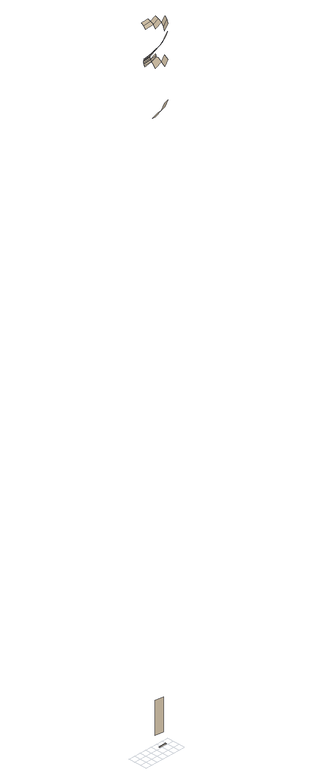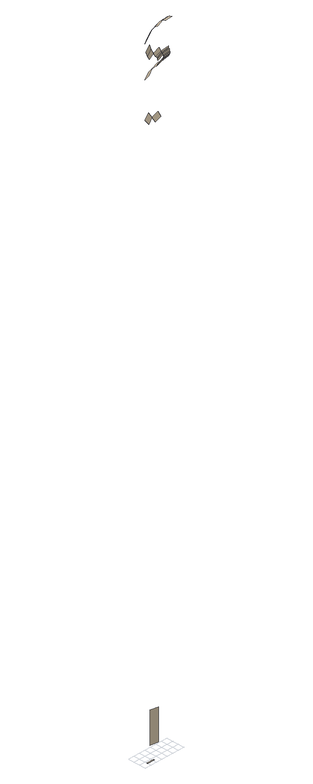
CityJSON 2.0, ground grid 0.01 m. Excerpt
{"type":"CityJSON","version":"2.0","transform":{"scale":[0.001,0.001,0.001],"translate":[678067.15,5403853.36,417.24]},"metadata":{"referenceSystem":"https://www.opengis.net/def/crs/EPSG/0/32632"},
"CityObjects":{
"building1":{"type":"Building","attributes":{"name":"building","dataAvailable":"Sufficient","opendrive_identifier_modelDate":"13-06-17","opendrive_identifier_modelName":"892_SAVe_Ingolstadt","opendrive_identifier_modelVendor":"3D Mapping Solutions","opendrive_identifier_roadObjectName":"building","opendrive_identifier_sourceFileName":"2019-11-29_SAVe_Ingolstadt_Prio5","opendrive_roadObject_dynamic":"false","opendrive_roadObject_orientation":"none","opendrive_roadObject_type":"BUILDING","opendrive_road_length":"211.9635830812","opendrive_road_rule":"RIGHTHANDTRAFFIC","measuredHeight":13.14},"children":["building1-1"]},
"building1-1":{"type":"BuildingInstallation","attributes":{"@cityeditor:layer":"Unclassified.LoD3","relationToConstruction":"outside"},"parents":["building1"],"geometry":[{"type":"MultiSurface","lod":"3","boundaries":[[[0,1,2,3]],[[4,5,6,7]],[[8,9,10,11]],[[12,13,14,15]],[[16,8,11,17]],[[13,18,19,14]],[[18,4,7,19]],[[20,16,17,21]],[[9,22,23,10]],[[24,12,15,25]],[[26,24,25,27]],[[22,26,27,23]],[[1,28,29,2]],[[30,31,0,32]],[[31,33,1,0]],[[34,35,13,12]],[[36,37,9,8]],[[38,39,40,41]],[[42,43,44,20,45,46]],[[47,48,49,5]],[[35,50,18,13]],[[51,36,8,16]],[[50,52,4,18]],[[44,51,16,20]],[[52,47,5,4]],[[53,54,55,56]],[[57,58,59,48]],[[60,61,62,63]],[[61,64,65,62]],[[66,67,30,68]],[[58,69,70,59]],[[71,72,42,73]],[[74,75,76,39]],[[77,66,68,78]]]}]}
},
"vertices":[
[21,7,1103],[20,11,1106],[7,10,1106],[6,6,1103],[21,10,1058],[21,9,1059],[6,7,1059],[7,8,1058],[20,11,1048],[20,11,1049],[7,10,1049],[7,10,1048],[20,11,1054],[20,11,1056],[7,10,1056],[7,10,1054],[21,10,1046],[7,9,1046],[21,10,1057],[7,9,1057],[21,10,1045],[7,8,1045],[20,12,1050],[7,11,1050],[20,12,1053],[7,11,1053],[20,12,1052],[7,11,1052],[20,16,1108],[8,15,1108],[37,8,1098],[35,12,1103],[21,3,1098],[34,16,1106],[34,16,1054],[34,15,1056],[34,15,1048],[34,16,1049],[35,13,961],[37,8,966],[21,3,966],[21,9,961],[37,8,1039],[35,13,1044],[34,14,1045],[21,9,1044],[21,3,1039],[35,13,1059],[36,10,1063],[21,5,1063],[34,15,1057],[34,15,1046],[34,14,1058],[29,12,27],[42,10,27],[42,10,80],[29,12,80],[50,17,1063],[52,15,1068],[37,7,1068],[38,12,5],[38,13,5],[50,13,5],[50,12,5],[38,14,5],[50,14,5],[53,14,1093],[51,16,1098],[38,6,1093],[54,14,1074],[38,5,1074],[54,13,1033],[51,17,1039],[39,4,1033],[51,17,966],[54,13,972],[39,4,972],[54,13,1087],[38,4,1087]
]}
